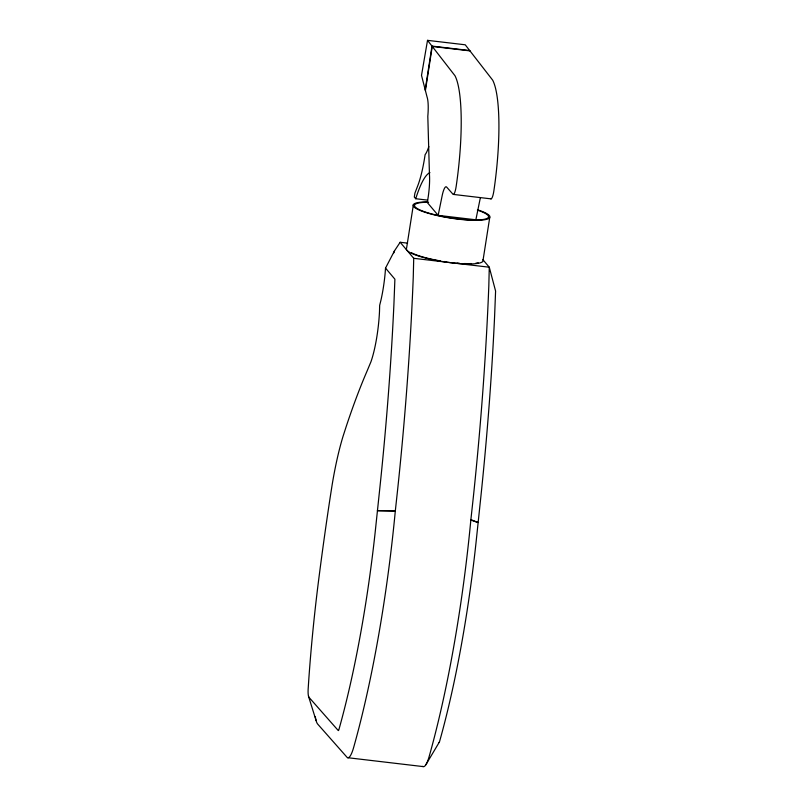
<?xml version="1.0" encoding="UTF-8"?>
<svg xmlns="http://www.w3.org/2000/svg" width="807" height="807" viewBox="0 0 807 807"><rect width="100%" height="100%" fill="white"/><g stroke="black" fill="none" stroke-linecap="round" stroke-linejoin="round"><path stroke-width="1.21" d="M385.524 268.106L394.895 279.182L393.927 304.007A676.216 136.181 -83.3 0 1 379.744 488.881L375.265 531.389A302.383 60.898 -83.3 0 1 338.97 729.357L338.879 729.649A3.097 0.625 -83.3 0 1 338.284 730.567L308.859 697.187A11.984 2.411 -83.3 0 1 308.123 689.612L308.778 679.575A366.096 73.73 -83.3 0 1 318.765 579.063A706.851 142.355 -83.3 0 1 330.174 497.455L332.171 484.674A111.467 22.445 -83.3 0 1 343.025 436.395L346.304 426.227A501.197 100.936 -83.3 0 1 367.044 371.119L370.968 361.728A47.724 9.613 -83.3 0 0 379.502 311.351L379.663 305.349L380.924 300.295A46.312 9.331 -83.3 0 0 385.171 272.877L385.524 268.106L394.552 250.745L400.161 242.271L413.719 258.311L413.265 276.962A702.06 141.386 -83.3 0 1 397.649 489.445L395.289 511.174A328.348 66.124 -83.3 0 1 353.708 747.252A28.961 5.831 -83.3 0 1 347.161 757.44L317.716 724.121A37.848 7.626 -83.3 0 1 315.305 716.616M422.717 766.347A28.961 5.831 -83.3 0 0 429.263 756.159A328.348 66.124 -83.3 0 0 470.834 520.071L473.205 498.353A702.06 141.386 -83.3 0 0 488.82 285.87L489.274 267.218L482.889 259.672M425.208 89.809L431.977 46.09L469.684 50.538M425.41 90.586L432.249 46.433L469.956 50.881M413.416 204.524L406.587 248.153A38.857 7.051 8.9 0 0 440.249 261.155A38.857 7.051 8.9 0 0 482.868 261.347L489.698 217.729M490.535 198.512A9.634 1.937 -83.3 0 0 493.854 190.956A99.231 19.983 -83.3 0 0 492.663 80.135L465.236 44.799L427.518 40.35L421.506 75.394L427.034 96.911A24.533 4.943 -83.3 0 1 427.811 116.359L429.455 174.483A27.014 5.437 -83.3 0 1 427.256 202.456L438.151 215.358L475.858 219.797L479.63 201.296A15.706 3.167 -83.3 0 1 480.347 198.048M438.151 215.358L441.923 196.858A15.706 3.167 -83.3 0 1 446.644 187.073L452.828 194.063A9.634 1.937 -83.3 0 0 456.147 186.508A99.231 19.983 -83.3 0 0 454.956 75.687L427.518 40.35M425.864 764.743L439.26 742.238M395.329 510.7L377.363 510.67L395.289 511.174M453.433 194.426L491.14 198.875M428.83 146.592A34.913 7.031 -83.3 0 1 425.107 154.662A49.146 9.896 -83.3 0 1 417.723 185.842L414.919 193.135L414.304 197.1L415.736 198.724L427.71 200.136M400.161 242.271L407.585 243.149M413.719 258.311L489.274 267.218L495.589 291.055L494.62 315.88A676.216 136.181 -83.3 0 1 480.437 500.743L475.959 543.252A302.383 60.898 -83.3 0 1 439.654 741.219L439.573 741.522A3.097 0.625 -83.3 0 1 438.978 742.44L438.978 742.44M347.625 757.692L423.181 766.6M470.834 520.071L478.057 522.533L470.885 519.607M308.526 696.33L316.082 720.53M393.846 252.863A10.198 2.058 -83.3 0 1 394.552 250.745M477.371 210.102A37.475 6.799 8.9 0 1 476.957 219.968A37.475 6.799 8.9 0 1 423.524 211.384A37.475 6.799 8.9 0 1 428.598 202.254M477.805 209.891A38.857 7.051 8.9 0 1 478.248 220.291A38.857 7.051 8.9 0 1 422.646 211.444A38.857 7.051 8.9 0 1 427.75 201.932M478.178 262.759A37.475 6.799 8.9 0 1 475.807 263.193M471.278 263.556A37.475 6.799 8.9 0 1 464.287 263.546M459.385 263.284A37.475 6.799 8.9 0 1 457.135 263.102M446.473 261.882A37.475 6.799 8.9 0 1 444.032 261.518M440.41 260.923A37.475 6.799 8.9 0 1 411.52 252.773M415.736 198.724A88.356 17.794 -83.3 0 1 429.939 172.627"/></g></svg>
